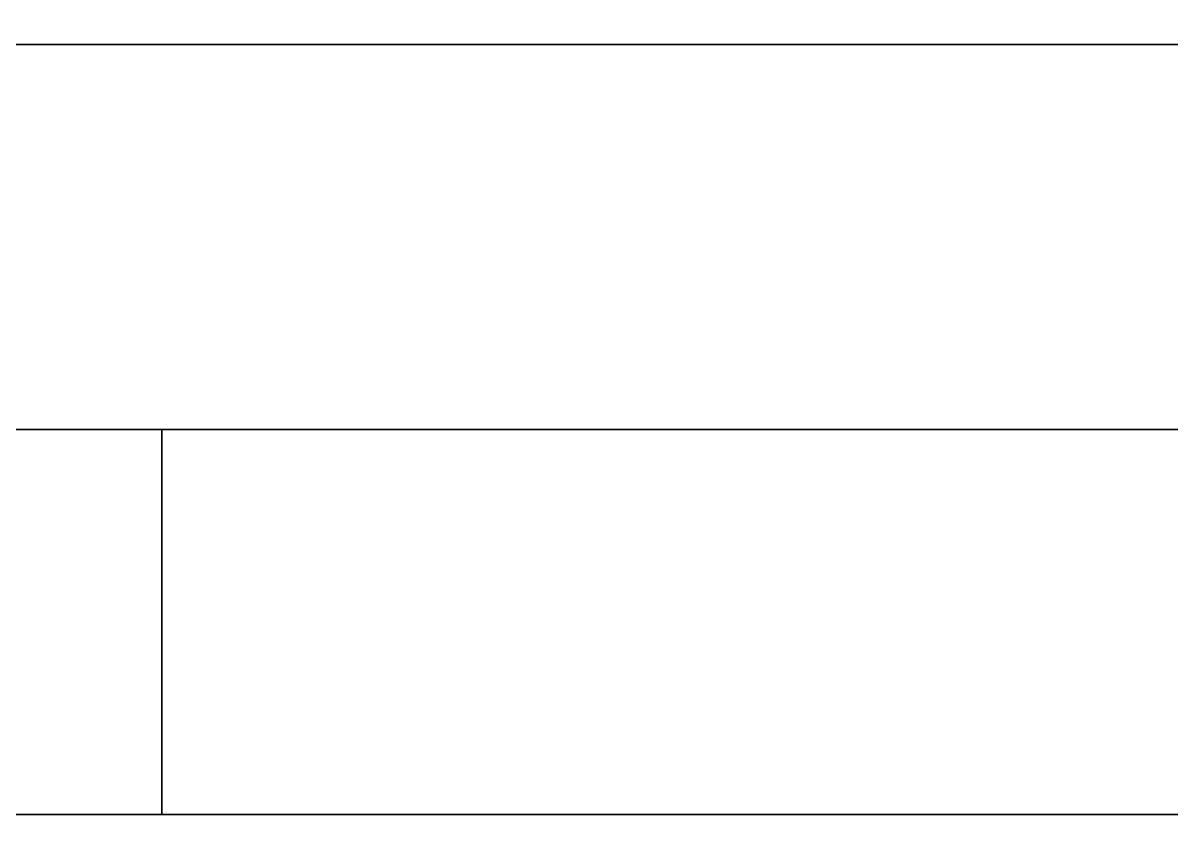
# Model space of a CAD drawing. Extents: x 0 to 4956, y -4930 to 0.
# Drawn here: x 505.5 to 559.2, y -606.6 to -569 of the extents above; entities that cross this region are included whole.
import ezdxf

# ---------------------------------------------------------------- set-up
doc = ezdxf.new("R2010")
doc.units = 0
for name, color, linetype in [('LAYER0', 7, 'CONTINUOUS'), ('LAYER146', 7, 'CONTINUOUS'), ('LAYER151', 7, 'CONTINUOUS'), ('LAYER160', 7, 'CONTINUOUS'), ('LAYER172', 7, 'CONTINUOUS'), ('LAYER174', 7, 'CONTINUOUS'), ('LAYER272', 7, 'CONTINUOUS'), ('LAYER286', 7, 'CONTINUOUS'), ('LAYER300', 7, 'CONTINUOUS'), ('LAYER4', 7, 'CONTINUOUS'), ('LAYER644', 7, 'CONTINUOUS'), ('LAYER645', 7, 'CONTINUOUS')]:
    doc.layers.add(name, color=color, linetype=linetype)

msp = doc.modelspace()

# ---------------------------------------------------------------- linework, layer by layer
at = {"layer": 'LAYER0', "invisible_edges": 1}
for points in [[(4956, 0), (0, -4930), (0, 0), (4956, 0)], [(4956, -4930, 5), (0, 0, 5), (0, -4930, 5), (4956, -4930, 5)], [(0, 0, 5), (4956, -4930, 5), (4956, 0, 5), (0, 0, 5)], [(0, -4930), (4956, 0), (4956, -4930), (0, -4930)]]:
    msp.add_3dface(points, dxfattribs=at)
at = {"layer": 'LAYER146', "invisible_edges": 1}
for points in [[(120, -588, 5), (670, -570, 5), (670, -588, 5), (120, -588, 5)], [(670, -570, 5), (120, -588, 5), (120, -570, 5), (670, -570, 5)], [(120, -570, 2545), (670, -588, 2545), (670, -570, 2545), (120, -570, 2545)], [(670, -588, 2545), (120, -570, 2545), (120, -588, 2545), (670, -588, 2545)], [(670, -570, 5), (120, -570, 2545), (670, -570, 2545), (670, -570, 5)], [(120, -570, 2545), (670, -570, 5), (120, -570, 5), (120, -570, 2545)], [(120, -588, 5), (670, -588, 2545), (120, -588, 2545), (120, -588, 5)], [(670, -588, 2545), (120, -588, 5), (670, -588, 5), (670, -588, 2545)]]:
    msp.add_3dface(points, dxfattribs=at)
at = {"layer": 'LAYER151', "invisible_edges": 1}
for points in [[(120, -588, 85), (670, -978, 85), (120, -978, 85), (120, -588, 85)], [(670, -978, 85), (120, -588, 85), (670, -588, 85), (670, -978, 85)], [(120, -588, 85), (670, -588, 103), (670, -588, 85), (120, -588, 85)], [(670, -588, 103), (120, -588, 85), (120, -588, 103), (670, -588, 103)], [(670, -588, 103), (120, -978, 103), (670, -978, 103), (670, -588, 103)], [(120, -978, 103), (670, -588, 103), (120, -588, 103), (120, -978, 103)]]:
    msp.add_3dface(points, dxfattribs=at)
at = {"layer": 'LAYER160', "invisible_edges": 1}
for points in [[(120, -978, 2544), (670, -588, 2544), (120, -588, 2544), (120, -978, 2544)], [(670, -588, 2544), (120, -978, 2544), (670, -978, 2544), (670, -588, 2544)], [(120, -588, 2526), (670, -588, 2544), (670, -588, 2526), (120, -588, 2526)], [(670, -588, 2544), (120, -588, 2526), (120, -588, 2544), (670, -588, 2544)], [(670, -978, 2526), (120, -588, 2526), (670, -588, 2526), (670, -978, 2526)], [(120, -588, 2526), (670, -978, 2526), (120, -978, 2526), (120, -588, 2526)]]:
    msp.add_3dface(points, dxfattribs=at)
at = {"layer": 'LAYER172', "invisible_edges": 1}
for points in [[(144.6, -978, 1989), (610, -588, 1989), (144.6, -588, 1989), (144.6, -978, 1989)], [(610, -588, 1989), (144.6, -978, 1989), (610, -978, 1989), (610, -588, 1989)], [(144.6, -588, 1971), (610, -588, 1989), (610, -588, 1971), (144.6, -588, 1971)], [(610, -588, 1989), (144.6, -588, 1971), (144.6, -588, 1989), (610, -588, 1989)], [(610, -978, 1971), (144.6, -588, 1971), (610, -588, 1971), (610, -978, 1971)], [(144.6, -588, 1971), (610, -978, 1971), (144.6, -978, 1971), (144.6, -588, 1971)]]:
    msp.add_3dface(points, dxfattribs=at)
at = {"layer": 'LAYER174', "invisible_edges": 1}
for points in [[(144.6, -978, 871), (610, -588, 871), (144.6, -588, 871), (144.6, -978, 871)], [(610, -588, 871), (144.6, -978, 871), (610, -978, 871), (610, -588, 871)], [(144.6, -588, 853), (610, -588, 871), (610, -588, 853), (144.6, -588, 853)], [(610, -588, 871), (144.6, -588, 853), (144.6, -588, 871), (610, -588, 871)], [(610, -978, 853), (144.6, -588, 853), (610, -588, 853), (610, -978, 853)], [(144.6, -588, 853), (610, -978, 853), (144.6, -978, 853), (144.6, -588, 853)]]:
    msp.add_3dface(points, dxfattribs=at)
at = {"layer": 'LAYER272', "invisible_edges": 1}
for points in [[(144.6, -978, 487), (610, -588, 487), (144.6, -588, 487), (144.6, -978, 487)], [(610, -588, 487), (144.6, -978, 487), (610, -978, 487), (610, -588, 487)], [(144.6, -588, 469), (610, -588, 487), (610, -588, 469), (144.6, -588, 469)], [(610, -588, 487), (144.6, -588, 469), (144.6, -588, 487), (610, -588, 487)], [(610, -978, 469), (144.6, -588, 469), (610, -588, 469), (610, -978, 469)], [(144.6, -588, 469), (610, -978, 469), (144.6, -978, 469), (144.6, -588, 469)]]:
    msp.add_3dface(points, dxfattribs=at)
at = {"layer": 'LAYER286', "invisible_edges": 1}
for points in [[(144.6, -978, 1245), (610, -588, 1245), (144.6, -588, 1245), (144.6, -978, 1245)], [(610, -588, 1245), (144.6, -978, 1245), (610, -978, 1245), (610, -588, 1245)], [(144.6, -588, 1227), (610, -588, 1245), (610, -588, 1227), (144.6, -588, 1227)], [(610, -588, 1245), (144.6, -588, 1227), (144.6, -588, 1245), (610, -588, 1245)], [(610, -978, 1227), (144.6, -588, 1227), (610, -588, 1227), (610, -978, 1227)], [(144.6, -588, 1227), (610, -978, 1227), (144.6, -978, 1227), (144.6, -588, 1227)]]:
    msp.add_3dface(points, dxfattribs=at)
at = {"layer": 'LAYER300', "invisible_edges": 1}
for points in [[(144.6, -978, 1617), (610, -588, 1617), (144.6, -588, 1617), (144.6, -978, 1617)], [(610, -588, 1617), (144.6, -978, 1617), (610, -978, 1617), (610, -588, 1617)], [(144.6, -588, 1599), (610, -588, 1617), (610, -588, 1599), (144.6, -588, 1599)], [(610, -588, 1617), (144.6, -588, 1599), (144.6, -588, 1617), (610, -588, 1617)], [(610, -978, 1599), (144.6, -588, 1599), (610, -588, 1599), (610, -978, 1599)], [(144.6, -588, 1599), (610, -978, 1599), (144.6, -978, 1599), (144.6, -588, 1599)]]:
    msp.add_3dface(points, dxfattribs=at)
at = {"layer": 'LAYER4', "invisible_edges": 1}
for points in [[(120, -570, 5), (670, -552, 5), (670, -570, 5), (120, -570, 5)], [(670, -552, 5), (120, -570, 5), (120, -552, 5), (670, -552, 5)], [(120, -552, 2545), (670, -570, 2545), (670, -552, 2545), (120, -552, 2545)], [(670, -570, 2545), (120, -552, 2545), (120, -570, 2545), (670, -570, 2545)], [(670, -570, 2545), (120, -570, 5), (670, -570, 5), (670, -570, 2545)], [(120, -570, 5), (670, -570, 2545), (120, -570, 2545), (120, -570, 5)]]:
    msp.add_3dface(points, dxfattribs=at)
at = {"layer": 'LAYER644', "invisible_edges": 1}
for points in [[(192, -606, 853), (592, -606, 487), (192, -606, 487), (192, -606, 853)], [(592, -606, 487), (192, -606, 853), (592, -606, 853), (592, -606, 487)], [(192, -624, 487), (592, -606, 487), (592, -624, 487), (192, -624, 487)], [(592, -606, 487), (192, -624, 487), (192, -606, 487), (592, -606, 487)], [(192, -606, 853), (592, -624, 853), (592, -606, 853), (192, -606, 853)], [(592, -624, 853), (192, -606, 853), (192, -624, 853), (592, -624, 853)]]:
    msp.add_3dface(points, dxfattribs=at)
at = {"layer": 'LAYER645', "invisible_edges": 1}
for points in [[(512, -588, 853), (592, -588, 487), (512, -588, 487), (512, -588, 853)], [(592, -588, 487), (512, -588, 853), (592, -588, 853), (592, -588, 487)], [(512, -606, 487), (592, -588, 487), (592, -606, 487), (512, -606, 487)], [(592, -588, 487), (512, -606, 487), (512, -588, 487), (592, -588, 487)], [(512, -588, 853), (592, -606, 853), (592, -588, 853), (512, -588, 853)], [(592, -606, 853), (512, -588, 853), (512, -606, 853), (592, -606, 853)], [(512, -606, 487), (512, -588, 853), (512, -588, 487), (512, -606, 487)], [(512, -588, 853), (512, -606, 487), (512, -606, 853), (512, -588, 853)], [(592, -606, 853), (512, -606, 487), (592, -606, 487), (592, -606, 853)], [(512, -606, 487), (592, -606, 853), (512, -606, 853), (512, -606, 487)]]:
    msp.add_3dface(points, dxfattribs=at)

doc.saveas('drawing.dxf')
